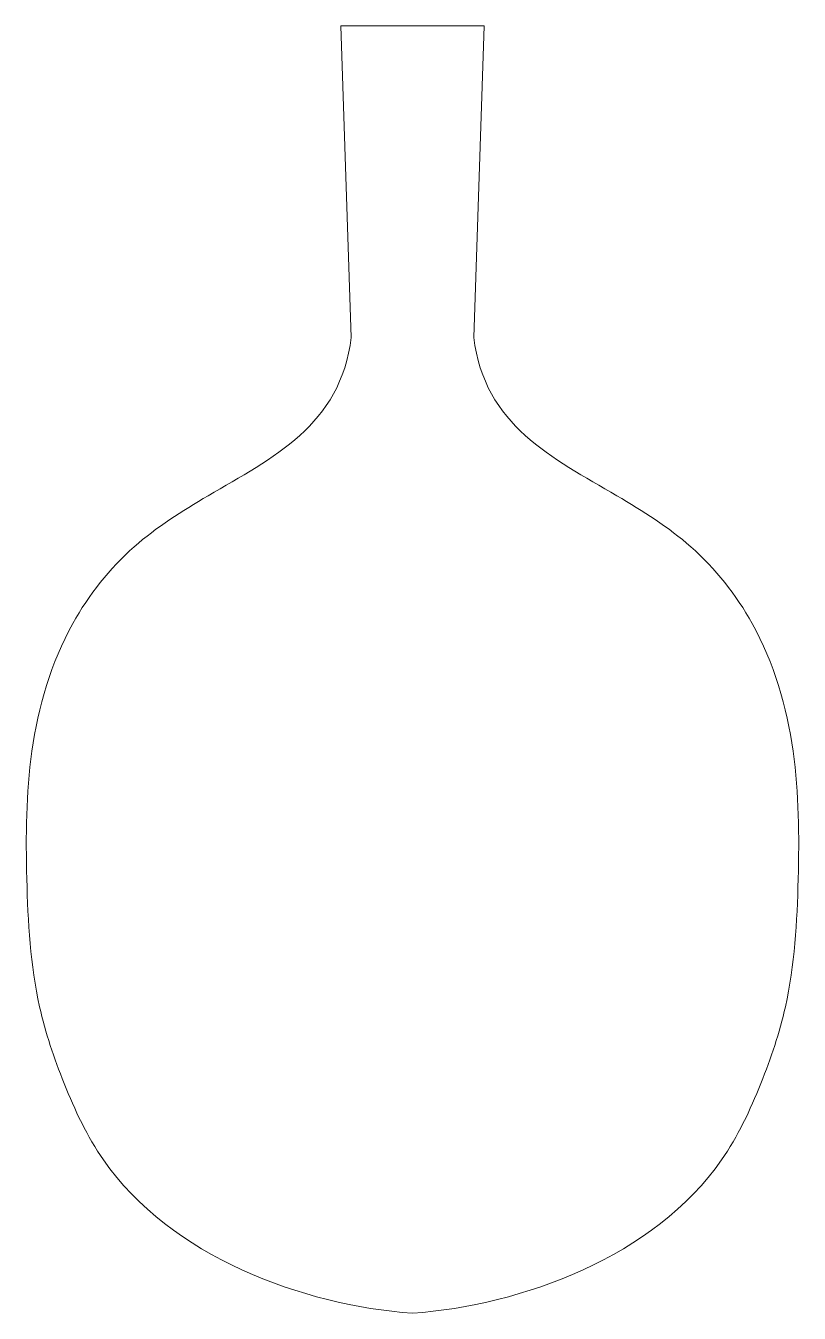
# Model space of a CAD drawing. Header units: millimetres. Extents: x -76 to 76, y -126 to 126.
import ezdxf

# ---------------------------------------------------------------- set-up
doc = ezdxf.new("R2010")
doc.units = ezdxf.units.MM

msp = doc.modelspace()

# ---------------------------------------------------------------- linework, layer by layer
at = {"color": 7, "linetype": 'Continuous', "lineweight": 15}
for p, q in [((-14, 126), (-12.01, 65)), ((14, 126), (-14, 126)), ((12.01, 65), (14, 126))]:
    msp.add_line(p, q, dxfattribs=at)
for points, knots in [([(-12.01, 65), (-14.03, 47.88), (-32.95, 38.64), (-55.54, 24.48), (-68.95, 7.61), (-75.64, -15.53), (-75.74, -41), (-74.55, -63.15), (-68.35, -81.44), (-53.81, -112.47), (-21.43, -124.48), (0, -126)], [0, 0, 0, 0, 0.166998, 0.235295, 0.309779, 0.411559, 0.508573, 0.605994, 0.667061, 0.732439, 1, 1, 1, 1]), ([(0, -126), (21.43, -124.48), (53.81, -112.47), (68.35, -81.44), (74.55, -63.15), (75.74, -41), (75.64, -15.53), (68.95, 7.61), (55.54, 24.48), (32.95, 38.64), (14.03, 47.88), (12.01, 65)], [0, 0, 0, 0, 0.267561, 0.332939, 0.394006, 0.491427, 0.588441, 0.690221, 0.764705, 0.833002, 1, 1, 1, 1])]:
    msp.add_open_spline(points, degree=3, knots=knots, dxfattribs=at)

doc.saveas('drawing.dxf')
